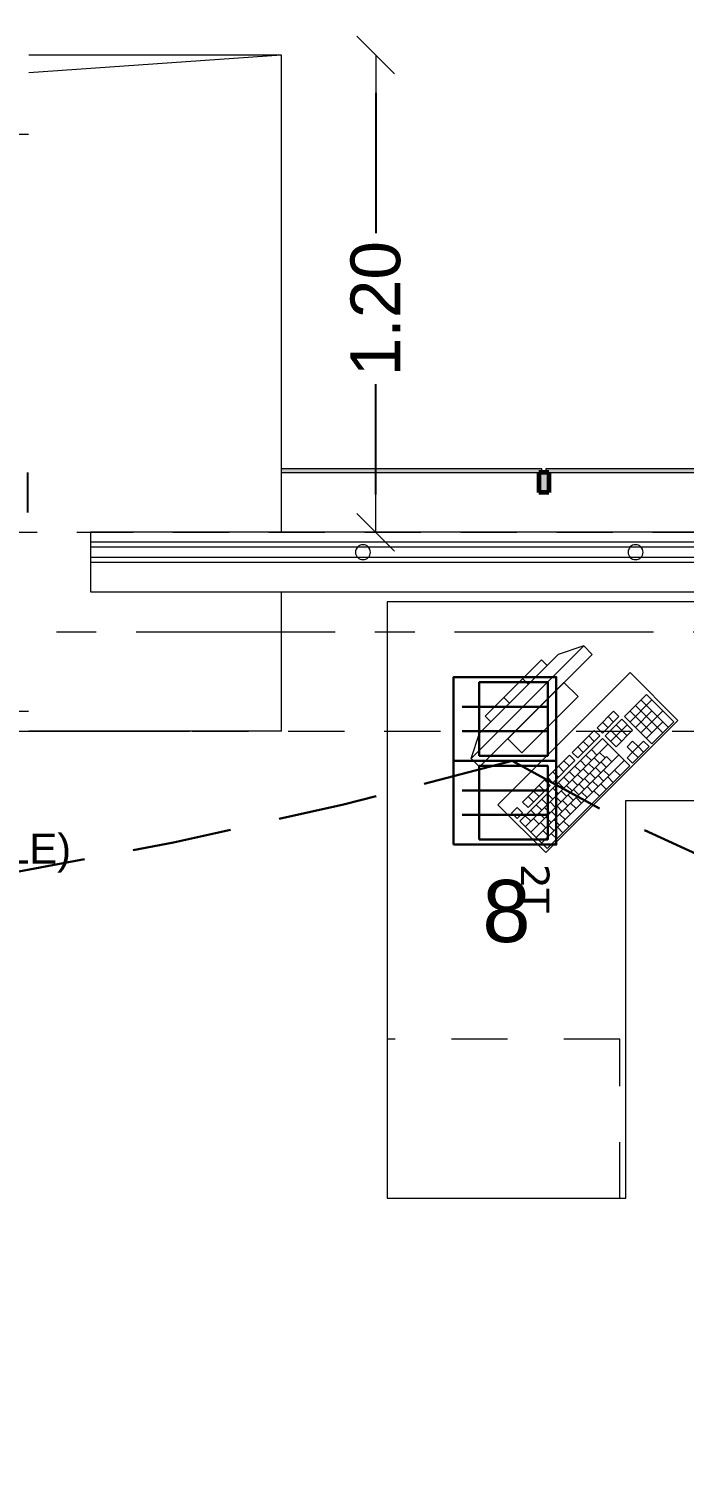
# Model space of a CAD drawing. Header units: inches. Extents: x -19 to 5698, y -728 to 92.
# Drawn here: x 225.776 to 227.423, y 37.554 to 41.166 of the extents above; entities that cross this region are included whole.
import ezdxf

# ---------------------------------------------------------------- set-up
doc = ezdxf.new("R2010")
doc.units = ezdxf.units.IN
doc.header["$MEASUREMENT"] = 0
doc.set_wipeout_variables(frame=1)
doc.header["$PDMODE"] = 1
for name, pattern in [('HIDDEN', [0.375, 0.25, -0.125]), ('Hidden Line', [0.195611, 0.141111, -0.0545]), ('Punto & Raya', [0.65, 0.5, -0.075, 0, -0.075]), ('Rayas', [0.282222, 0.141111, -0.141111]), ('Wipeout_Contour', [1, 0, -1])]:
    doc.linetypes.add(name, pattern=pattern)
doc.layers.get('0').update_dxf_attribs({"color": 61})
doc.layers.add('00 conduct tomacorr', color=120, linetype='HIDDEN', lineweight=30)
doc.layers.add('00 IE LUZ EMERGENCIA', color=253, linetype='Continuous', lineweight=0)
for name, color, linetype in [('02 _ ARQ _ ALB _ Cotas Ejes', 7, 'Continuous'), ('02 _ ARQ _ ALB _ Ejes Generales', 251, 'Continuous'), ('02 _ ARQ _ ZON _ Espacio.3D', 7, 'Continuous'), ('08 _ STR _ EXT _ 07 Losa Aligerada', 7, 'Continuous'), ('08 _ STR _ EXT _ 08 Placas Inclinadas', 7, 'Continuous'), ('08 _ STR _ EXT _ 09 Vigas', 251, 'Continuous'), ('Acabado - Muros', 7, 'Continuous'), ('Estructura - 04 MURO', 7, 'Continuous'), ('Interior - Escaleras & Barandillas', 7, 'Continuous'), ('Interior - Mobiliario', 7, 'Continuous'), ('Notas - Etiquetas', 7, 'Continuous')]:
    doc.layers.add(name, color=color, linetype=linetype)
doc.styles.add('Annotative', font='arial.ttf')
doc.styles.add('Estilo_Generado_4', font='swisse.ttf')
doc.dimstyles.new('Estilo_Generado__6', dxfattribs={"dimtxt": 0.125, "dimasz": 0.095, "dimexe": 0.18, "dimexo": 0.0625, "dimgap": 0, "dimtad": 0, "dimzin": 0, "dimdsep": 46, "dimtxsty": 'Estilo_Generado_4', "dimblk": 'ARROWHEAD_6', "dimblk1": 'ARROWHEAD_6', "dimblk2": 'ARROWHEAD_6', "dimcen": 0.09, "dimse1": 1, "dimse2": 1, "dimclrd": 144, "dimclre": 144, "dimclrt": 7, "dimadec": 0, "dimazin": 0, "dimtfac": 1, "dimtdec": 4, "dimtmove": 0, "dimatfit": 3, "dimfxl": 1, "dimtolj": 1, "dimtzin": 0, "dimarcsym": 0})
doc.dimstyles.new('Estilo_Generado__8', dxfattribs={"dimtxt": 0.18, "dimasz": 0.0912, "dimexe": 0.18, "dimexo": 0.0625, "dimgap": 0, "dimtad": 0, "dimtih": 1, "dimtoh": 1, "dimdec": 4, "dimzin": 0, "dimdsep": 46, "dimcen": 0.09, "dimadec": 0, "dimazin": 0, "dimtfac": 1, "dimtdec": 4, "dimtmove": 0, "dimatfit": 3, "dimldrblk": 'ARROWHEAD_5', "dimfxl": 1, "dimtolj": 1, "dimtzin": 0, "dimarcsym": 0})

# ---------------------------------------------------------------- blocks, each defined once
blk = doc.blocks.new('ARROWHEAD_6')
at = {"color": 0, "linetype": 'Continuous', "lineweight": 0}
for p, q in [((-0.5, -0.5), (0.5, 0.5)), ((0, 0), (-1, 0))]:
    blk.add_line(p, q, dxfattribs=at)
blk = doc.blocks.new('*D165', base_point=(1608.118, 0))
at = {"layer": '02 _ ARQ _ ALB _ Cotas Ejes', "color": 144, "linetype": 'Continuous', "lineweight": -2, "transparency": 16777216}
for p, q in [((226.6474, 41.005), (226.6474, 40.6521)), ((226.6474, 39.995), (226.6474, 40.2727))]:
    blk.add_line(p, q, dxfattribs=at)
at = {"layer": 'Defpoints', "color": 0, "linetype": 'Continuous', "transparency": 16777216}
for p in [(226.4108, 41.1), (226.6474, 41.1), (226.4108, 39.9)]:
    blk.add_point(p, dxfattribs=at)
at = {"layer": '02 _ ARQ _ ALB _ Cotas Ejes', "color": 144, "linetype": 'Continuous', "lineweight": -2, "transparency": 16777216, "xscale": 0.095, "yscale": 0.095, "zscale": 0.095}
for p, rotation in [((226.6474, 41.1), 90), ((226.6474, 39.9), 270)]:
    blk.add_blockref('ARROWHEAD_6', p, dxfattribs=dict(at, rotation=rotation))
at = {"layer": '02 _ ARQ _ ALB _ Cotas Ejes', "color": 7, "linetype": 'Continuous', "lineweight": 13, "transparency": 16777216, "insert": (226.6474, 40.4624), "char_height": 0.125, "attachment_point": 5, "rotation": 90, "style": 'Estilo_Generado_4'}
blk.add_mtext('\\A1;1.20', dxfattribs=at)
blk = doc.blocks.new('ARROWHEAD_5')
at = {"linetype": 'Continuous', "lineweight": 0}
blk.add_hatch(color=0, dxfattribs=at).paths.add_polyline_path([(-1, 0.2679), (0, 0), (-1, -0.2679)])
at = {"color": 0, "linetype": 'Continuous', "lineweight": 0}
blk.add_line((0, 0), (-1, 0), dxfattribs=at)
blk = doc.blocks.new('CAJA POP UP 6 MODULOS')
at = {"layer": '00 conduct tomacorr', "linetype": 'Continuous'}
for p, q in [((-0.095, -0.165), (-0.095, -0.0151)), ((-0.052, -0.165), (-0.052, -0.0151)), ((0.052, -0.165), (0.052, -0.0151)), ((0.095, -0.165), (0.095, -0.0151)), ((0, -0.165), (0, -0.18))]:
    blk.add_line(p, q, dxfattribs=at)
for points in [[(-0.147, 0), (0.147, 0), (0.147, -0.18), (-0.147, -0.18)], [(0, 0), (0.147, 0), (0.147, -0.18), (0, -0.18)]]:
    blk.add_lwpolyline(points, close=True, dxfattribs=at)
for points in [[(-0.138, -0.045), (-0.009, -0.045), (-0.009, -0.165), (-0.138, -0.165), (-0.138, -0.045)], [(0.009, -0.045), (0.138, -0.045), (0.138, -0.165), (0.009, -0.165), (0.009, -0.045)]]:
    blk.add_lwpolyline(points, dxfattribs=at)
at = {"color": 1, "insert": (-0.1807, -0.168), "char_height": 0.05, "attachment_point": 1, "rotation": 180}
blk.add_mtext_dynamic_manual_height_columns('{\\fVerdana|b0|i0|c0|p34;2T}', width=0.000481, gutter_width=0.1561, heights=[0], dxfattribs=at)

msp = doc.modelspace()

# ---------------------------------------------------------------- hatches: boundary and pattern name
at = {"layer": 'Acabado - Muros', "linetype": 'Continuous', "lineweight": 9}
for points in [[(225.8103, 40.06), (225.8103, 40.05), (225.865, 40.05), (225.865, 40.06)], [(225.875, 40.06), (225.875, 40.05), (227.065, 40.05), (227.065, 40.06)], [(227.075, 40.06), (227.075, 40.05), (228.265, 40.05), (228.265, 40.06)]]:
    msp.add_hatch(color=250, dxfattribs=at).paths.add_polyline_path(points)
at = {"layer": 'Acabado - Muros', "linetype": 'Continuous', "lineweight": 0}
for points in [[(225.8334, 39.95), (225.8334, 40.05), (225.7757, 40.05), (225.7757, 39.95)], [(225.8575, 40), (225.8825, 40), (225.8825, 40.05), (225.8575, 40.05)], [(227.0575, 40), (227.0825, 40), (227.0825, 40.05), (227.0575, 40.05)]]:
    msp.add_hatch(color=254, dxfattribs=at).paths.add_polyline_path(points)

# ---------------------------------------------------------------- linework, layer by layer
at = {"layer": '00 conduct tomacorr'}
for centre, radius, start, end in [((223.5436, 51.7405, 0.0002), 12.8847, 254.4826, 285.5174), ((229.1097, 42.9146, 0.0002), 4.1679, 239.442, 300.5576)]:
    msp.add_arc(centre, radius, start, end, dxfattribs=at)
at = {"layer": '02 _ ARQ _ ZON _ Espacio.3D', "color": 254, "linetype": 'Continuous', "lineweight": 0, "flags": 128}
msp.add_lwpolyline([(229.57, 39), (229.07, 39), (229.07, 39.4), (228.67, 39.4), (228.67, 39.7505), (225.9306, 39.7505), (225.9306, 39.4), (225.7006, 39.4), (222.57, 39.4), (222.57, 39), (222.07, 39), (222.07, 39.4), (220.8488, 39.4004), (220.8493, 39.7505), (215.97, 39.7505), (215.97, 39.4), (215.57, 39.4), (215.57, 39), (215.07, 39), (215.07, 39.7505), (208.57, 39.7505), (208.57, 39), (205.07, 39)], dxfattribs=at)
at = {"layer": '08 _ STR _ EXT _ 07 Losa Aligerada', "color": 7, "linetype": 'Rayas', "lineweight": 18, "flags": 128}
msp.add_lwpolyline([(193.22, 11.97, 1.049431), (198.7937, 6.3), (209.6003, 6.3), (209.6003, 6.2005), (214.7981, 6.2005), (214.7981, 7.2), (222.07, 7.2), (222.07, 5.6637), (223.2699, 5.6637), (223.2699, 4.2), (228.3699, 4.2), (228.3699, 5.6637), (229.57, 5.6637), (229.57, 7.2), (236.57, 7.2), (236.57, 14.9999), (236.57, 15.1499), (236.57, 15.1499), (236.57, 15.7999), (236.57, 15.7999), (236.57, 18.1001), (236.57, 20.35), (234.07, 20.35), (231.67, 20.35), (231.67, 22.35), (231.67, 22.6), (231.67, 24.5), (231.67, 24.75), (231.67, 26.75), (236.57, 26.75), (236.57, 29.7), (236.57, 35.2005), (236.57, 39.9), (228.67, 39.9), (223.5529, 39.9), (223.5529, 40.9), (218.9324, 40.9), (218.9324, 39.9), (208.37, 39.9), (208.37, 41.4352), (207.42, 41.4352), (207.42, 42.9), (202.22, 42.9), (202.22, 41.4352), (201.2699, 41.4352), (201.2699, 39.9), (196.2701, 39.9), (196.2701, 41.1), (192.8701, 41.1), (192.8701, 37.7), (194.07, 37.7), (194.07, 33.9), (193.17, 33.9), (193.17, 21.2663), (193.22, 21.2663)], format="xyb", close=True, dxfattribs=at)
at = {"layer": '08 _ STR _ EXT _ 07 Losa Aligerada', "color": 7, "linetype": 'Continuous', "lineweight": 18, "flags": 128}
msp.add_lwpolyline([(236.57, 26.75), (236.57, 39.9), (228.67, 39.9), (226.1798, 39.9), (226.1798, 40.9), (221.5593, 40.9), (221.5593, 39.9), (208.37, 39.9), (208.37, 42.6544), (207.42, 42.6544)], dxfattribs=at)
at = {"layer": 'Acabado - Muros', "color": 7, "linetype": 'Continuous', "lineweight": 60}
for p, q in [((225.7757, 40.05), (225.7757, 39.95)), ((225.8334, 40.05), (225.7757, 40.05)), ((225.8334, 40.05), (225.8334, 39.95)), ((225.8575, 40.05), (225.8575, 40)), ((225.8825, 40.05), (225.8575, 40.05)), ((225.8825, 40.05), (225.8825, 40)), ((227.0825, 40.05), (227.0575, 40.05)), ((227.0575, 40.05), (227.0575, 40)), ((227.0825, 40.05), (227.0825, 40)), ((225.8825, 40), (225.8575, 40)), ((227.0825, 40), (227.0575, 40)), ((225.8334, 39.95), (225.7757, 39.95))]:
    msp.add_line(p, q, dxfattribs=at)
at = {"layer": 'Acabado - Muros', "color": 7, "linetype": 'Continuous', "lineweight": 13, "flags": 128}
for points in [[(225.8103, 40.06), (225.8103, 40.05), (225.865, 40.05), (225.865, 40.06)], [(225.875, 40.06), (225.875, 40.05), (227.065, 40.05), (227.065, 40.06)], [(227.075, 40.06), (227.075, 40.05), (228.265, 40.05), (228.265, 40.06)]]:
    msp.add_lwpolyline(points, close=True, dxfattribs=at)
at = {"layer": 'Interior - Mobiliario', "color": 175, "linetype": 'Continuous', "lineweight": 13}
for p, q in [((227.17, 39.6144), (226.8871, 39.3316)), ((226.9083, 39.3104), (227.1912, 39.5932)), ((226.9083, 39.3952), (227.1063, 39.5932)), ((227.17, 39.6144), (227.1063, 39.5932)), ((227.1912, 39.5932), (227.17, 39.6144)), ((227.0639, 39.5791), (226.9225, 39.4376)), ((226.9366, 39.4235), (227.078, 39.5649)), ((227.078, 39.5649), (227.0639, 39.5791)), ((227.1205, 39.5225), (226.979, 39.3811)), ((227.0309, 39.5178), (227.0167, 39.5319)), ((227.1558, 39.4871), (227.1205, 39.5225)), ((226.9837, 39.4706), (226.9696, 39.4848)), ((227.0144, 39.3457), (227.1558, 39.4871)), ((227.3279, 39.4921), (227.2725, 39.4367)), ((227.2862, 39.423), (227.3416, 39.4784)), ((227.3826, 39.4097), (227.3141, 39.4782)), ((227.3965, 39.4235), (227.3279, 39.4921)), ((227.245, 39.4504), (227.2035, 39.4088)), ((227.2587, 39.4366), (227.245, 39.4504)), ((227.3412, 39.3957), (227.2864, 39.4506)), ((227.3, 39.4093), (227.3415, 39.4508)), ((227.3688, 39.3958), (227.3002, 39.4644)), ((227.3137, 39.3956), (227.3691, 39.451)), ((226.9225, 39.4376), (226.9366, 39.4235)), ((227.2035, 39.4088), (227.2172, 39.3951)), ((227.2172, 39.3951), (227.2587, 39.4366)), ((227.231, 39.4089), (227.2173, 39.4227)), ((227.2656, 39.4298), (227.2241, 39.3882)), ((227.2449, 39.4228), (227.2312, 39.4365)), ((227.2378, 39.3745), (227.2793, 39.4161)), ((227.2792, 39.3885), (227.2518, 39.4159)), ((227.293, 39.4024), (227.2656, 39.4298)), ((227.2725, 39.4367), (227.3411, 39.3681)), ((227.3274, 39.3819), (227.3689, 39.4234)), ((227.3411, 39.3681), (227.3965, 39.4235)), ((226.8871, 39.3316), (226.9083, 39.3952)), ((226.979, 39.3811), (227.0144, 39.3457)), ((227.2171, 39.3813), (227.0094, 39.1736)), ((227.1966, 39.4019), (227.1412, 39.3465)), ((227.1549, 39.3328), (227.2103, 39.3882)), ((227.1826, 39.3605), (227.1689, 39.3742)), ((227.1964, 39.3743), (227.1827, 39.388)), ((227.2103, 39.3882), (227.1966, 39.4019)), ((227.2857, 39.3127), (227.2171, 39.3813)), ((227.2241, 39.3882), (227.2515, 39.3608)), ((227.2653, 39.3747), (227.2379, 39.4021)), ((227.2515, 39.3608), (227.293, 39.4024)), ((227.2929, 39.3748), (227.279, 39.3609)), ((227.3066, 39.3611), (227.2929, 39.3748)), ((227.3205, 39.3749), (227.3066, 39.3611)), ((227.3342, 39.3612), (227.3205, 39.3749)), ((226.8871, 39.3316), (226.9083, 39.3104)), ((227.0231, 39.1599), (227.2308, 39.3676)), ((227.0368, 39.1462), (227.2273, 39.3366)), ((227.0506, 39.1325), (227.2583, 39.3402)), ((227.1343, 39.3396), (227.0789, 39.2842)), ((227.148, 39.3259), (227.1343, 39.3396)), ((227.1412, 39.3465), (227.1549, 39.3328)), ((227.1687, 39.3466), (227.155, 39.3603)), ((227.1893, 39.3261), (227.1756, 39.3398)), ((227.2032, 39.3399), (227.1894, 39.3536)), ((227.2099, 39.3193), (227.1962, 39.333)), ((227.2238, 39.3331), (227.2101, 39.3468)), ((227.241, 39.3229), (227.2273, 39.3366)), ((227.2928, 39.3472), (227.2789, 39.3334)), ((227.2789, 39.3334), (227.2926, 39.3197)), ((227.279, 39.3609), (227.2928, 39.3472)), ((227.2926, 39.3197), (227.3342, 39.3612)), ((227.2928, 39.3472), (227.3066, 39.3611)), ((227.3065, 39.3335), (227.2928, 39.3472)), ((227.3203, 39.3474), (227.3066, 39.3611)), ((227.0643, 39.1187), (227.272, 39.3265)), ((227.078, 39.105), (227.2857, 39.3127)), ((227.0926, 39.2705), (227.148, 39.3259)), ((227.1064, 39.2843), (227.0927, 39.298)), ((227.1203, 39.2982), (227.1066, 39.3119)), ((227.1341, 39.312), (227.1204, 39.3257)), ((227.1478, 39.2845), (227.134, 39.2982)), ((227.1616, 39.2984), (227.1479, 39.3121)), ((227.1755, 39.3122), (227.1617, 39.3259)), ((227.1822, 39.2916), (227.1685, 39.3053)), ((227.1961, 39.3054), (227.1824, 39.3191)), ((227.2133, 39.2952), (227.1996, 39.3089)), ((227.2271, 39.309), (227.2134, 39.3227)), ((227.2339, 39.2884), (227.2202, 39.3021)), ((227.2615, 39.2885), (227.2478, 39.3022)), ((227.0719, 39.2773), (227.0165, 39.2219)), ((227.0303, 39.2082), (227.0857, 39.2635)), ((227.0718, 39.2497), (227.0581, 39.2634)), ((227.0857, 39.2635), (227.0719, 39.2773)), ((227.0789, 39.2842), (227.0926, 39.2705)), ((227.1201, 39.2568), (227.1064, 39.2705)), ((227.1339, 39.2707), (227.1202, 39.2844)), ((227.1407, 39.25), (227.127, 39.2637)), ((227.1546, 39.2639), (227.1408, 39.2776)), ((227.1684, 39.2777), (227.1547, 39.2914)), ((227.1717, 39.2536), (227.158, 39.2673)), ((227.1856, 39.2675), (227.1719, 39.2812)), ((227.1924, 39.2468), (227.1787, 39.2606)), ((227.1994, 39.2813), (227.1857, 39.295)), ((227.2062, 39.2607), (227.1925, 39.2744)), ((227.2201, 39.2745), (227.2063, 39.2882)), ((227.2269, 39.2539), (227.2131, 39.2676)), ((227.2442, 39.2712), (227.2304, 39.2849)), ((227.0441, 39.222), (227.0304, 39.2357)), ((227.058, 39.2359), (227.0442, 39.2496)), ((227.0785, 39.2153), (227.0648, 39.229)), ((227.0924, 39.2291), (227.0787, 39.2428)), ((227.1062, 39.243), (227.0925, 39.2567)), ((227.113, 39.2223), (227.0993, 39.2361)), ((227.1269, 39.2362), (227.1131, 39.2499)), ((227.1302, 39.2121), (227.1165, 39.2258)), ((227.144, 39.2259), (227.1303, 39.2396)), ((227.1579, 39.2398), (227.1442, 39.2535)), ((227.1647, 39.2191), (227.151, 39.2329)), ((227.1785, 39.233), (227.1648, 39.2467)), ((227.2095, 39.2366), (227.1958, 39.2503)), ((227.0027, 39.208), (226.9889, 39.1942)), ((226.9889, 39.1942), (227.0026, 39.1805)), ((227.0026, 39.1805), (227.0164, 39.1943)), ((227.0164, 39.1943), (227.0027, 39.208)), ((227.0165, 39.2219), (227.0303, 39.2082)), ((227.037, 39.1737), (227.0233, 39.1875)), ((227.0508, 39.1876), (227.0371, 39.2013)), ((227.0647, 39.2014), (227.051, 39.2151)), ((227.0715, 39.1808), (227.0578, 39.1945)), ((227.0853, 39.1946), (227.0716, 39.2084)), ((227.0992, 39.2085), (227.0854, 39.2222)), ((227.1025, 39.1844), (227.0888, 39.1981)), ((227.1163, 39.1982), (227.1026, 39.212)), ((227.1231, 39.1776), (227.1094, 39.1913)), ((227.137, 39.1914), (227.1233, 39.2052)), ((227.1508, 39.2053), (227.1371, 39.219)), ((227.0094, 39.1736), (227.078, 39.105)), ((227.0576, 39.1669), (227.0439, 39.1807)), ((227.0748, 39.1567), (227.0611, 39.1704)), ((227.0886, 39.1705), (227.0749, 39.1843)), ((227.0954, 39.1499), (227.0817, 39.1636)), ((227.1093, 39.1638), (227.0956, 39.1775)), ((227.1178, 39.1448), (227.1041, 39.1586)), ((227.1334, 39.1604), (227.1197, 39.1741)), ((227.0816, 39.1361), (227.0679, 39.1498)), ((227.1022, 39.1293), (227.0885, 39.143))]:
    msp.add_line(p, q, dxfattribs=at)
at = {"layer": 'Interior - Mobiliario', "color": 175, "linetype": 'Rayas', "lineweight": 13}
for p, q in [((227.261, 38.6255), (226.676, 38.6255)), ((227.261, 38.2255), (227.261, 38.6255))]:
    msp.add_line(p, q, dxfattribs=at)
at = {"layer": 'Interior - Mobiliario', "color": 175, "linetype": 'Continuous', "lineweight": 13, "flags": 128}
for points in [[(226.676, 39.7255), (226.676, 38.2255), (227.276, 38.2255), (227.276, 39.2255), (227.976, 39.2255), (227.976, 39.7255)], [(226.9543, 39.2149), (227.0745, 39.0947), (227.4068, 39.427), (227.2866, 39.5472)]]:
    msp.add_lwpolyline(points, close=True, dxfattribs=at)

# ---------------------------------------------------------------- block references
at = {"layer": '00 conduct tomacorr', "xscale": 1.432830642179531, "yscale": 1.432830642179531, "zscale": 1.432830642179531, "rotation": 89.99999999999997}
msp.add_blockref('CAJA POP UP 6 MODULOS', (226.8432, 39.3255, 0.0002), dxfattribs=at)

# ---------------------------------------------------------------- texts
at = {"layer": '00 IE LUZ EMERGENCIA', "style": 'Annotative'}
msp.add_attdef('8', (226.9153, 38.8698), '', height=0.1562, dxfattribs=at)
at = {"layer": 'Notas - Etiquetas', "color": 171, "linetype": 'Continuous', "lineweight": 13, "insert": (224.1065, 39.0933), "char_height": 0.075, "attachment_point": 4, "rotation": 359.9999, "style": 'Estilo_Generado_4'}
msp.add_mtext('\\A1;{\\pql;\\fSwis721 Ex BT|b0|i0|c0|p34;TABIQUERIA FIJA 2 (VER DETALLE)\\fSwis721 Ex BT|b0|i0|c0|p34; }', dxfattribs=at)

# ---------------------------------------------------------------- leaders
at = {"layer": 'Notas - Etiquetas', "color": 144, "linetype": 'Continuous', "lineweight": 13, "annotation_type": 0, "has_hookline": 1, "hookline_direction": 1, "text_width": 1.0171}
msp.add_leader([(228.995, 39.25), (228.995, 38.995), (227.8167, 38.995)], dimstyle='Estilo_Generado__8', dxfattribs=at)

# ---------------------------------------------------------------- next in the draw order: wipeouts: each hides what was drawn before it
at = {"color": 254, "linetype": 'Wipeout_Contour', "lineweight": 0, "ltscale": 4949.363798}
msp.add_wipeout([(225.7757, 41.1), (225.7757, 41.0556), (226.4108, 41.1)], dxfattribs=at).dxf.layer = '08 _ STR _ EXT _ 08 Placas Inclinadas'
at = {"color": 254, "linetype": 'Wipeout_Contour', "lineweight": 0, "ltscale": 6597.806389}
msp.add_wipeout([(226.1798, 39.45), (225.5447, 39.45), (225.5447, 39.4), (226.1798, 39.4)], dxfattribs=at).dxf.layer = 'Acabado - Muros'

# ---------------------------------------------------------------- next in the draw order: linework, layer by layer
at = {"layer": 'Acabado - Muros', "color": 251, "linetype": 'Continuous', "lineweight": 13, "flags": 128}
for points in [[(225.5447, 39.45), (226.1798, 39.45)], [(226.1798, 39.45), (226.1798, 39.4)], [(225.5447, 39.4), (226.1798, 39.4)]]:
    msp.add_lwpolyline(points, dxfattribs=at)

# ---------------------------------------------------------------- next in the draw order: wipeouts: each hides what was drawn before it
at = {"color": 254, "linetype": 'Wipeout_Contour', "lineweight": 0, "ltscale": 6598.808672}
msp.add_wipeout([(226.4108, 39.4), (226.4108, 41.1), (225.7757, 41.0556), (225.7757, 39.4)], dxfattribs=at).dxf.layer = '08 _ STR _ EXT _ 08 Placas Inclinadas'

# ---------------------------------------------------------------- next in the draw order: linework, layer by layer
at = {"layer": '02 _ ARQ _ ALB _ Ejes Generales', "color": 251, "linetype": 'Punto & Raya', "lineweight": 13, "true_color": 0x636466}
msp.add_line((190.8454, 39.65), (239.57, 39.65), dxfattribs=at)
at = {"layer": '08 _ STR _ EXT _ 08 Placas Inclinadas', "color": 7, "linetype": 'Continuous', "lineweight": 13, "flags": 128}
for points in [[(226.4108, 41.1), (225.7757, 41.1)], [(226.4108, 41.1), (225.7757, 41.0556)], [(226.4108, 39.4), (226.4108, 41.1)], [(226.4108, 39.4), (225.7757, 39.4)]]:
    msp.add_lwpolyline(points, dxfattribs=at)
at = {"layer": '08 _ STR _ EXT _ 09 Vigas', "color": 251, "linetype": 'Hidden Line', "lineweight": 13, "true_color": 0x636466}
msp.add_line((222.57, 39.4), (229.07, 39.4), dxfattribs=at)

# ---------------------------------------------------------------- next in the draw order: leaders
at = {"layer": 'Notas - Etiquetas', "color": 144, "linetype": 'Continuous', "lineweight": 13, "annotation_type": 0, "has_hookline": 1, "hookline_direction": 0, "text_width": 1.9482, "horizontal_direction": (1, -1e-06, 0)}
msp.add_leader([(223.8479, 39.415), (223.8479, 39.0933), (224.1065, 39.0933)], dimstyle='Estilo_Generado__8', dxfattribs=at)

# ---------------------------------------------------------------- next in the draw order: wipeouts: each hides what was drawn before it
at = {"color": 254, "linetype": 'Wipeout_Contour', "lineweight": 0, "ltscale": 6603.595193}
msp.add_wipeout([(225.9306, 39.75), (228.67, 39.75), (228.67, 39.9), (225.9306, 39.9)], dxfattribs=at).dxf.layer = 'Estructura - 04 MURO'

# ---------------------------------------------------------------- next in the draw order: linework, layer by layer
at = {"layer": '08 _ STR _ EXT _ 09 Vigas', "color": 251, "linetype": 'Hidden Line', "lineweight": 13, "true_color": 0x636466}
msp.add_line((194.07, 39.9), (236.57, 39.9), dxfattribs=at)
at = {"layer": 'Estructura - 04 MURO', "color": 7, "linetype": 'Continuous', "lineweight": 13, "flags": 128}
for points in [[(228.67, 39.9), (225.9306, 39.9)], [(225.9306, 39.9), (225.9306, 39.75)], [(225.9306, 39.75), (228.67, 39.75)]]:
    msp.add_lwpolyline(points, dxfattribs=at)
at = {"layer": 'Interior - Escaleras & Barandillas', "color": 161, "linetype": 'Continuous', "lineweight": 13, "flags": 128}
for points in [[(225.9306, 39.875), (225.9306, 39.825), (228.67, 39.825), (228.67, 39.875)], [(225.9306, 39.8625), (225.9306, 39.8375), (228.67, 39.8375), (228.67, 39.8625)], [(225.9306, 39.8625), (225.9306, 39.8375), (228.67, 39.8375), (228.67, 39.8625)], [(225.9306, 39.8625), (225.9306, 39.8375), (228.67, 39.8375), (228.67, 39.8625)]]:
    msp.add_lwpolyline(points, close=True, dxfattribs=at)
for points in [[(226.6154, 39.8313, 1), (226.6154, 39.8688, 1)], [(227.3003, 39.8313, 1), (227.3003, 39.8688, 1)]]:
    msp.add_lwpolyline(points, format="xyb", close=True, dxfattribs=at)

# ---------------------------------------------------------------- next in the draw order: dimensions: what is measured, and where the dimension line sits
at = {"layer": '02 _ ARQ _ ALB _ Cotas Ejes', "color": 144, "linetype": 'Continuous', "lineweight": 13}
dim = msp.add_linear_dim(base=(226.6474, 41.1), p1=(226.4108, 39.9), p2=(226.4108, 41.1), angle=90, dimstyle='Estilo_Generado__6', dxfattribs=at)
dim.commit()
dim.dimension.update_dxf_attribs({"geometry": '*D165', "text_midpoint": (226.6474, 40.4624), "dimtype": 160, "text_rotation": 90})

doc.saveas('drawing.dxf')
